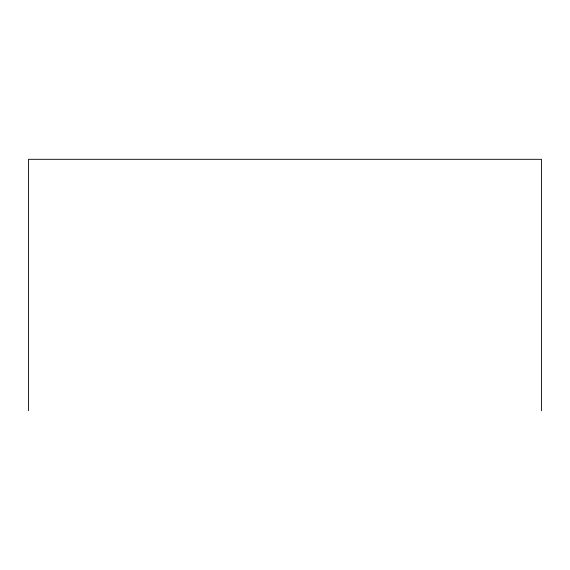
<?xml version="1.0" encoding="UTF-8"?>
<svg xmlns="http://www.w3.org/2000/svg" width="570" height="570" viewBox="0 0 570 570"><rect width="100%" height="100%" fill="white"/><g stroke="black" fill="none" stroke-linecap="round" stroke-linejoin="round"><path stroke-width="0.85" d="M541.5 410.685L541.5 159.315L28.5 159.315L28.5 410.685"/></g></svg>
